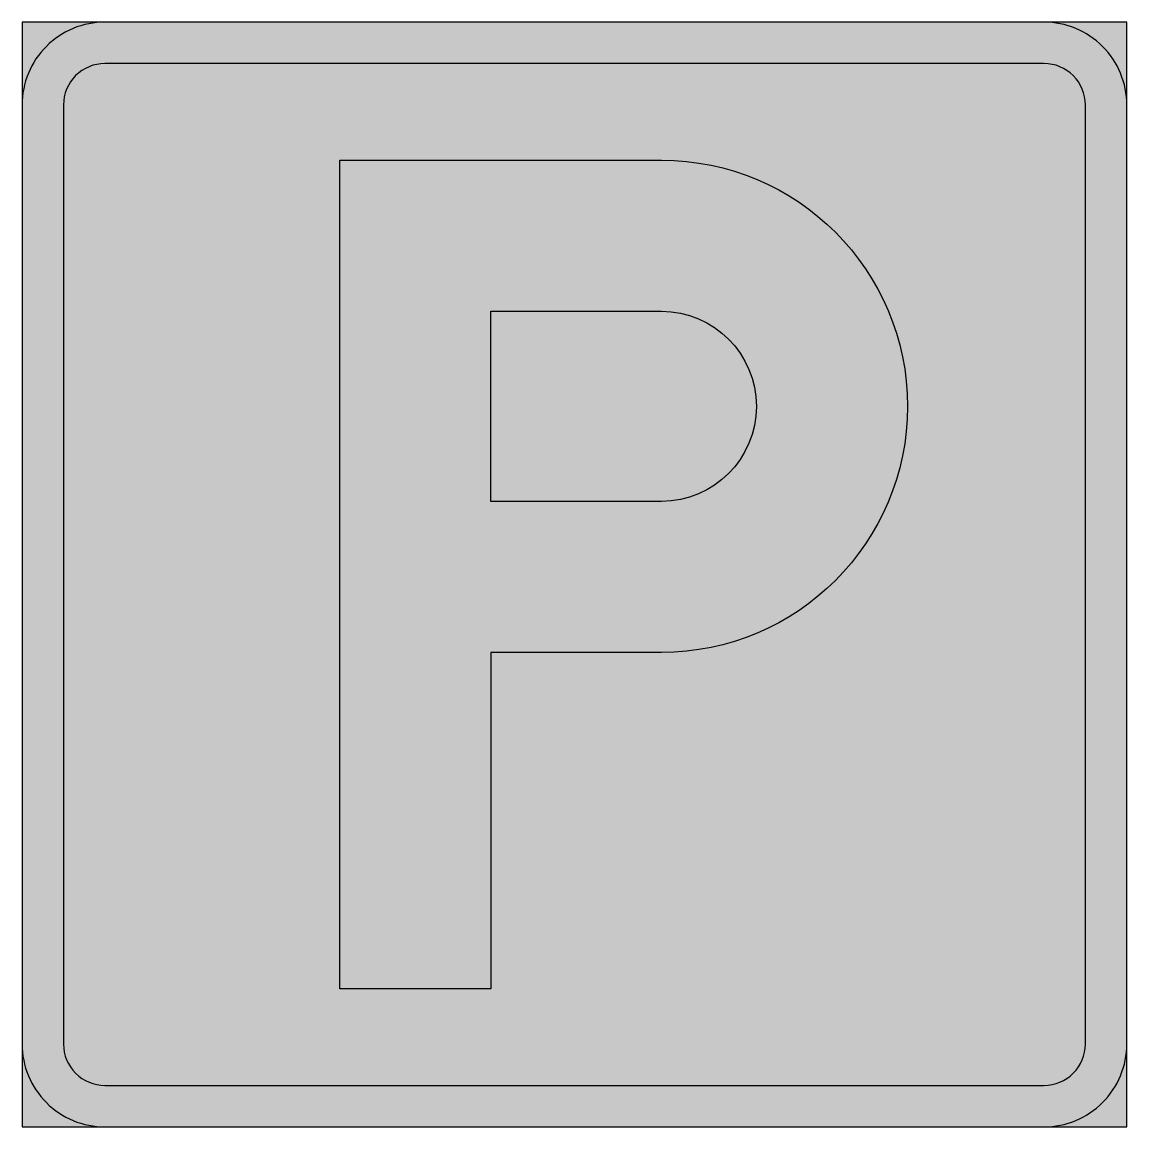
# Model space of a CAD drawing. Header units: millimetres. Extents: x 20280 to 20380, y -2043 to -1943.
import ezdxf

# ---------------------------------------------------------------- set-up
doc = ezdxf.new("R2010")
doc.units = ezdxf.units.MM
doc.layers.add('vm_symb_farg_blå', color=7, linetype='Continuous', true_color=0x003882)
doc.layers.add('vm_symb_farg_vit', color=255, linetype='Continuous')
doc.layers.add('vm_symb_kont', color=7, linetype='Continuous')

msp = doc.modelspace()

# ---------------------------------------------------------------- hatches: boundary and pattern name
at = {"layer": 'vm_symb_farg_blå'}
h = msp.add_hatch(color=256, dxfattribs=at)
edge = h.paths.add_edge_path(flags=16)
edge.add_line((20287.51, -2043.12), (20372.51, -2043.12))
edge.add_arc((20372.51, -2035.62), 7.5, 270, 360)
edge.add_line((20380.01, -2035.62), (20380.01, -1950.62))
edge.add_arc((20372.51, -1950.62), 7.5, 0, 90)
edge.add_line((20372.51, -1943.12), (20287.51, -1943.12))
edge.add_arc((20287.51, -1950.62), 7.5, 90, 180)
edge.add_line((20280.01, -1950.62), (20280.01, -2035.62))
edge.add_arc((20287.51, -2035.62), 7.5, 180, 270)
edge = h.paths.add_edge_path(flags=0)
edge.add_line((20287.51, -2039.37), (20372.51, -2039.37))
edge.add_arc((20372.51, -2035.62), 3.75, 270, 360)
edge.add_line((20376.26, -2035.62), (20376.26, -1950.62))
edge.add_arc((20372.51, -1950.62), 3.75, 0, 90)
edge.add_line((20372.51, -1946.87), (20287.51, -1946.87))
edge.add_arc((20287.51, -1950.62), 3.75, 90, 180)
edge.add_line((20283.76, -1950.62), (20283.76, -2035.62))
edge.add_arc((20287.51, -2035.62), 3.75, 180, 270)
edge = h.paths.add_edge_path(flags=0)
edge.add_line((20322.44, -1986.5), (20322.44, -1969.3))
edge.add_line((20322.44, -1969.3), (20337.88, -1969.3))
edge.add_arc((20337.88, -1977.9), 8.6, -90, 90, ccw=False)
edge.add_line((20337.88, -1986.5), (20322.44, -1986.5))
edge = h.paths.add_edge_path(flags=0)
edge.add_line((20322.44, -2030.62), (20308.76, -2030.62))
edge.add_line((20308.76, -2030.62), (20308.76, -1990.92))
edge.add_line((20308.76, -1990.92), (20308.76, -1955.62))
edge.add_line((20308.76, -1955.62), (20337.88, -1955.62))
edge.add_arc((20337.88, -1977.9), 22.28, -90, 90, ccw=False)
edge.add_line((20337.88, -2000.18), (20322.44, -2000.18))
edge.add_line((20322.44, -2000.18), (20322.44, -2030.62))
h.paths.add_polyline_path([(20280.01, -2043.12), (20380.01, -2043.12), (20380.01, -1943.12), (20280.01, -1943.12)], flags=17)
at = {"layer": 'vm_symb_farg_vit'}
h = msp.add_hatch(color=256, dxfattribs=at)
edge = h.paths.add_edge_path()
edge.add_line((20287.51, -2043.12), (20372.51, -2043.12))
edge.add_arc((20372.51, -2035.62), 7.5, 270, 360)
edge.add_line((20380.01, -2035.62), (20380.01, -1950.62))
edge.add_arc((20372.51, -1950.62), 7.5, 0, 90)
edge.add_line((20372.51, -1943.12), (20287.51, -1943.12))
edge.add_arc((20287.51, -1950.62), 7.5, 90, 180)
edge.add_line((20280.01, -1950.62), (20280.01, -2035.62))
edge.add_arc((20287.51, -2035.62), 7.5, 180, 270)
edge = h.paths.add_edge_path(flags=16)
edge.add_line((20287.51, -2039.37), (20372.51, -2039.37))
edge.add_arc((20372.51, -2035.62), 3.75, 270, 360)
edge.add_line((20376.26, -2035.62), (20376.26, -1950.62))
edge.add_arc((20372.51, -1950.62), 3.75, 0, 90)
edge.add_line((20372.51, -1946.87), (20287.51, -1946.87))
edge.add_arc((20287.51, -1950.62), 3.75, 90, 180)
edge.add_line((20283.76, -1950.62), (20283.76, -2035.62))
edge.add_arc((20287.51, -2035.62), 3.75, 180, 270)
edge = h.paths.add_edge_path(flags=0)
edge.add_line((20322.44, -1986.5), (20322.44, -1969.3))
edge.add_line((20322.44, -1969.3), (20337.88, -1969.3))
edge.add_arc((20337.88, -1977.9), 8.6, -90, 90, ccw=False)
edge.add_line((20337.88, -1986.5), (20322.44, -1986.5))
edge = h.paths.add_edge_path(flags=0)
edge.add_line((20322.44, -2030.62), (20308.76, -2030.62))
edge.add_line((20308.76, -2030.62), (20308.76, -1990.92))
edge.add_line((20308.76, -1990.92), (20308.76, -1955.62))
edge.add_line((20308.76, -1955.62), (20337.88, -1955.62))
edge.add_arc((20337.88, -1977.9), 22.28, -90, 90, ccw=False)
edge.add_line((20337.88, -2000.18), (20322.44, -2000.18))
edge.add_line((20322.44, -2000.18), (20322.44, -2030.62))

# ---------------------------------------------------------------- linework, layer by layer
at = {"layer": 'vm_symb_kont'}
msp.add_lwpolyline([(20280.01, -2043.12), (20380.01, -2043.12), (20380.01, -1943.12), (20280.01, -1943.12)], close=True, dxfattribs=at)
for points in [[(20287.51, -2043.12), (20372.51, -2043.12, 0.414214), (20380.01, -2035.62), (20380.01, -1950.62, 0.414214), (20372.51, -1943.12), (20287.51, -1943.12, 0.414214), (20280.01, -1950.62), (20280.01, -2035.62, 0.414214)], [(20287.51, -2039.37), (20372.51, -2039.37, 0.414214), (20376.26, -2035.62), (20376.26, -1950.62, 0.414214), (20372.51, -1946.87), (20287.51, -1946.87, 0.414214), (20283.76, -1950.62), (20283.76, -2035.62, 0.414214)], [(20322.44, -2030.62), (20308.76, -2030.62), (20308.76, -1990.92), (20308.76, -1955.62), (20337.88, -1955.62, -1), (20337.88, -2000.18), (20322.44, -2000.18)], [(20322.44, -1986.5), (20322.44, -1969.3), (20337.88, -1969.3, -1), (20337.88, -1986.5)]]:
    msp.add_lwpolyline(points, format="xyb", close=True, dxfattribs=at)

doc.saveas('drawing.dxf')
